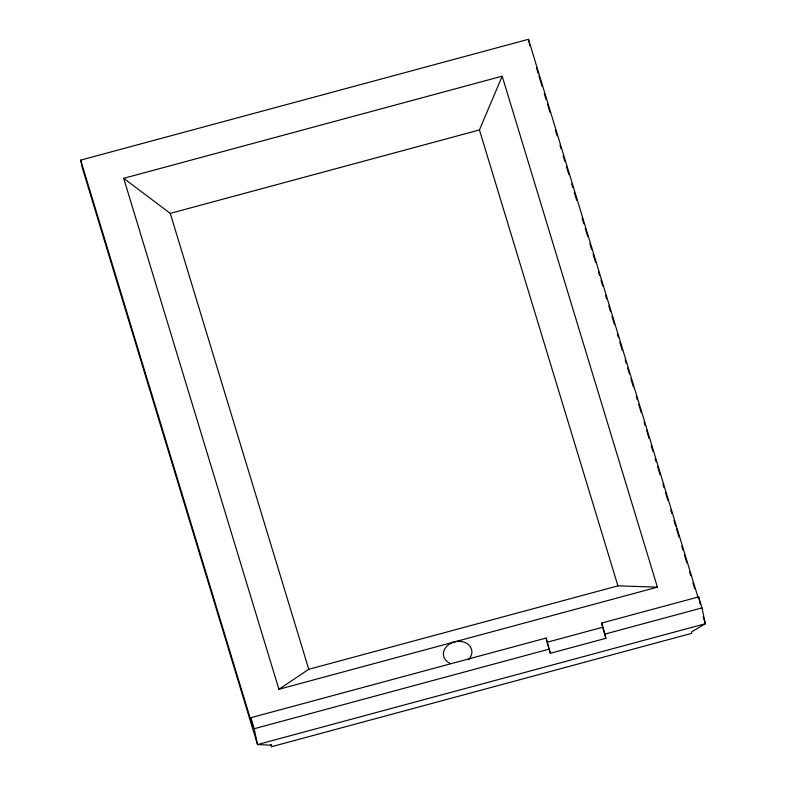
<?xml version="1.0" encoding="UTF-8"?>
<svg xmlns="http://www.w3.org/2000/svg" width="786" height="786" viewBox="0 0 786 786"><rect width="100%" height="100%" fill="white"/><g stroke="black" fill="none" stroke-linecap="round" stroke-linejoin="round"><path stroke-width="1.18" d="M657.401 587.152L617.934 585.865L479.44 129.955L502.185 76.183L123.697 178.314L278.912 689.283L657.401 587.152L502.185 76.183M278.912 689.283L308.77 669.289L617.934 585.865M547.37 643.361L550.377 653.274L605.829 638.311L601.595 623.072L698.646 596.888L701.986 607.902L705.327 623.73L691.621 631.885L691.68 633.349L271.602 746.7L271.543 745.226L257.523 744.568L82.225 167.526L80.673 160.128L528.477 39.3L698.282 598.284M123.697 178.314L170.277 213.379L479.44 129.955M80.673 160.128L252.62 726.166L250.842 717.716L546.142 638.035L550.377 653.274M602.489 627.297L547.036 642.26L546.142 638.035M703.185 616.696L705.327 623.73L257.523 744.568L254.183 728.73L549.483 649.049M605.829 638.311L604.945 634.086L701.986 607.902M536.445 67.802L538.233 73.668M538.941 76.006L542.153 86.568M544.285 93.603L546.073 99.468M547.498 104.155L549.984 112.369M555.329 129.965L557.117 135.821M559.966 145.204L561.037 148.731M563.169 155.766L564.947 161.631M566.382 166.318L568.868 174.531M571.717 183.914L572.788 187.432M574.212 192.118L576.708 200.332M582.053 217.928L583.831 223.794M585.256 228.48L587.751 236.694M589.893 243.729L591.671 249.594M593.096 254.281L595.592 262.495M598.441 271.877L599.512 275.395M600.936 280.091L602.715 285.947M605.564 295.33L606.635 298.857M608.777 305.892L610.555 311.757M611.98 316.444L614.475 324.657M617.324 334.04L618.395 337.558M619.82 342.244L622.316 350.458M625.165 359.841L626.236 363.358M627.66 368.054L629.439 373.91M630.863 378.606L633.359 386.82M636.208 396.203L637.279 399.72M638.704 404.407L641.199 412.621M644.048 422.003L645.119 425.521M646.544 430.207L649.04 438.421M651.172 445.456L652.95 451.321M655.092 458.356L656.163 461.883M657.587 466.57L660.083 474.783M662.932 484.166L664.003 487.684M665.428 492.37L667.913 500.584M670.772 509.967L671.833 513.484M673.975 520.519L675.754 526.384M676.471 528.732L678.966 536.946M681.816 546.329L682.877 549.846M684.311 554.533L686.797 562.747M689.646 572.129L690.717 575.647M692.859 582.681L694.637 588.547M601.595 623.072L604.945 634.086M170.277 213.379L308.77 669.289M270.885 744.352L271.602 746.7M250.842 717.716L254.183 728.73M698.646 596.888L700.198 604.277M528.477 39.3L529.813 45.637M450.201 663.404A14.374 11.495 -11.9 0 1 445.927 647.232A14.374 11.495 -11.9 0 1 466.442 643.203A14.374 11.495 -11.9 0 1 468.328 659.847"/></g></svg>
